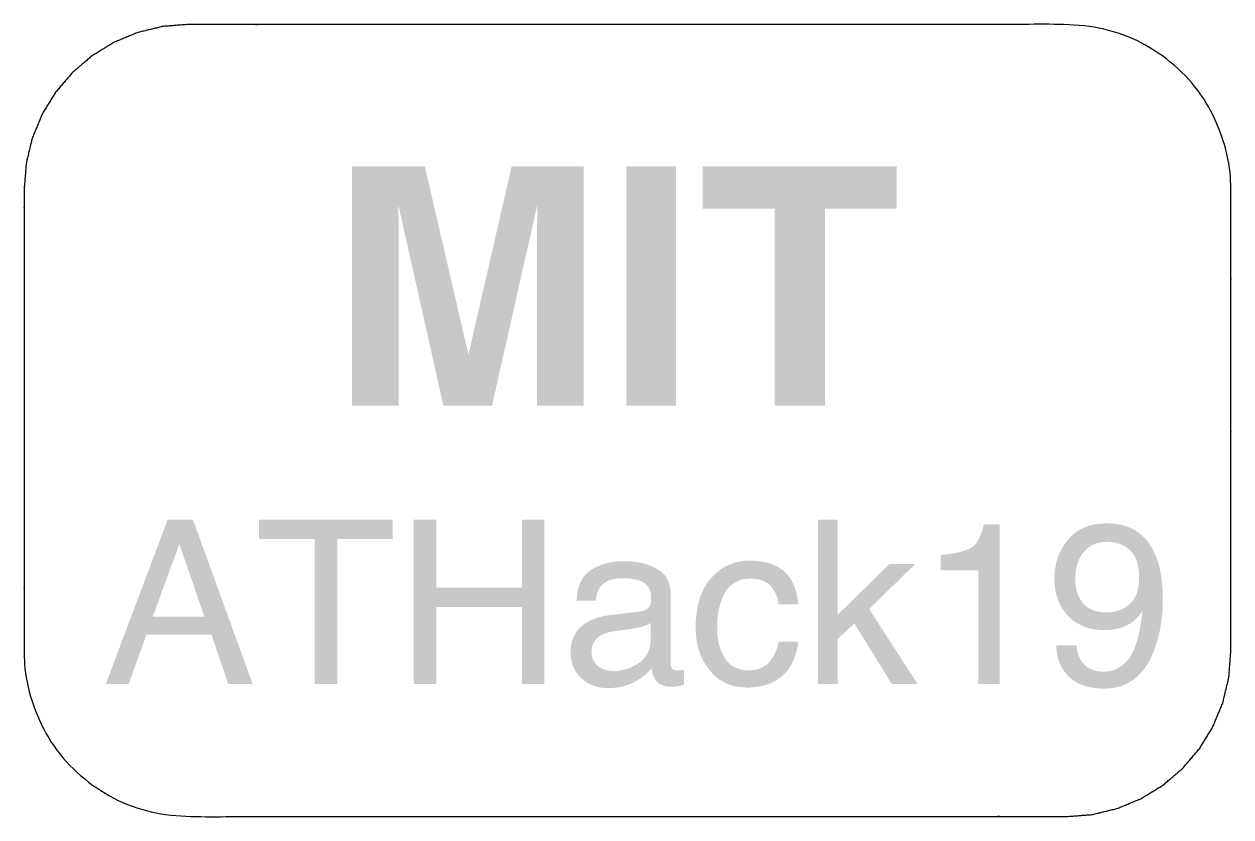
# Model space of a CAD drawing. Header units: millimetres. Extents: x 137 to 357, y -51 to 100.
# Drawn here: x 136.8 to 210.1, y -51 to -2.9 of the extents above; entities that cross this region are included whole.
import ezdxf

# ---------------------------------------------------------------- set-up
doc = ezdxf.new("R2010")
doc.units = ezdxf.units.MM
doc.header["$MEASUREMENT"] = 0
doc.layers.add('Cut', color=178, linetype='Continuous', true_color=0x000000)
doc.layers.add('Mark', color=1, linetype='Continuous', true_color=0xfb0207)

msp = doc.modelspace()

# ---------------------------------------------------------------- hatches: boundary and pattern name
at = {"layer": 'Mark', "extrusion": (0, 0, -1)}
for points in [[(-166.369, -11.509), (-170.741, -11.509), (-170.741, -26.057), (-167.909, -26.057), (-167.909, -16.217), (-167.919, -15.027), (-167.928, -13.848), (-165.175, -26.057), (-162.224, -26.057), (-159.49, -13.848), (-159.5, -15.027), (-159.509, -16.217), (-159.509, -26.057), (-156.677, -26.057), (-156.677, -11.509), (-161.098, -11.509), (-163.744, -22.948)], [(-176.347, -26.057), (-173.327, -26.057), (-173.327, -11.509), (-176.347, -11.509)], [(-189.751, -11.509), (-189.751, -14.085), (-185.398, -14.085), (-185.398, -26.057), (-182.338, -26.057), (-182.338, -14.085), (-177.966, -14.085), (-177.966, -11.509)]]:
    msp.add_hatch(color=256, dxfattribs=at).paths.add_polyline_path(points, flags=0)
at = {"layer": 'Mark'}
h = msp.add_hatch(color=256, dxfattribs=at)
h.paths.add_polyline_path([(145.477, -32.971), (141.713, -42.971), (143.102, -42.971), (144.184, -39.975), (148.139, -39.975), (149.153, -42.971), (150.637, -42.971), (147.009, -32.971)], flags=0)
h.paths.add_polyline_path([(147.703, -38.872), (146.185, -34.455), (144.572, -38.872)], flags=0)
for points in [[(159.147, -32.971), (151.032, -32.971), (151.032, -34.162), (154.402, -34.162), (154.402, -42.971), (155.777, -42.971), (155.777, -34.162), (159.147, -34.162)], [(160.419, -32.971), (160.419, -42.971), (161.788, -42.971), (161.788, -38.294), (166.989, -38.294), (166.989, -42.971), (168.357, -42.971), (168.357, -32.971), (166.989, -32.971), (166.989, -37.103), (161.788, -37.103), (161.788, -32.971)], [(184.987, -32.971), (184.987, -42.971), (186.165, -42.971), (186.165, -40.234), (187.193, -39.295), (189.466, -42.971), (191.032, -42.971), (188.085, -38.41), (190.876, -35.68), (189.31, -35.68), (186.165, -38.777), (186.165, -32.971)], [(192.421, -36.068), (194.715, -36.068), (194.715, -42.971), (196.022, -42.971), (196.022, -33.263), (195.055, -33.263), (195.022, -33.401), (194.986, -33.533), (194.949, -33.658), (194.909, -33.777), (194.889, -33.833), (194.868, -33.889), (194.846, -33.942), (194.824, -33.994), (194.801, -34.045), (194.778, -34.094), (194.754, -34.141), (194.73, -34.186), (194.706, -34.23), (194.68, -34.273), (194.655, -34.314), (194.628, -34.353), (194.601, -34.39), (194.574, -34.426), (194.546, -34.46), (194.518, -34.493), (194.489, -34.524), (194.474, -34.539), (194.46, -34.554), (194.445, -34.568), (194.43, -34.581), (194.415, -34.595), (194.399, -34.608), (194.384, -34.62), (194.368, -34.632), (194.353, -34.644), (194.337, -34.655), (194.321, -34.666), (194.305, -34.676), (194.289, -34.687), (194.272, -34.696), (194.239, -34.715), (194.204, -34.733), (194.167, -34.751), (194.129, -34.769), (194.089, -34.787), (194.048, -34.804), (194.005, -34.82), (193.96, -34.837), (193.866, -34.869), (193.766, -34.899), (193.66, -34.928), (193.547, -34.956), (193.429, -34.982), (193.303, -35.007), (193.172, -35.031), (193.034, -35.053), (192.74, -35.093), (192.421, -35.128)], [(180.855, -35.469), (180.765, -35.47), (180.677, -35.473), (180.589, -35.478), (180.502, -35.486), (180.417, -35.495), (180.332, -35.506), (180.248, -35.52), (180.165, -35.536), (180.084, -35.553), (180.003, -35.573), (179.923, -35.595), (179.845, -35.619), (179.767, -35.645), (179.69, -35.673), (179.614, -35.704), (179.54, -35.736), (179.466, -35.77), (179.393, -35.807), (179.321, -35.846), (179.251, -35.886), (179.181, -35.929), (179.112, -35.974), (179.044, -36.021), (178.978, -36.07), (178.912, -36.121), (178.847, -36.174), (178.783, -36.23), (178.721, -36.287), (178.659, -36.347), (178.598, -36.408), (178.538, -36.472), (178.479, -36.538), (178.422, -36.605), (178.366, -36.674), (178.313, -36.745), (178.261, -36.818), (178.211, -36.892), (178.162, -36.968), (178.116, -37.046), (178.071, -37.125), (178.029, -37.206), (177.988, -37.289), (177.948, -37.373), (177.911, -37.459), (177.876, -37.546), (177.842, -37.636), (177.81, -37.726), (177.78, -37.819), (177.752, -37.913), (177.725, -38.009), (177.701, -38.107), (177.678, -38.206), (177.657, -38.307), (177.638, -38.409), (177.621, -38.513), (177.605, -38.619), (177.591, -38.727), (177.58, -38.836), (177.561, -39.059), (177.55, -39.289), (177.547, -39.526), (177.55, -39.72), (177.554, -39.815), (177.56, -39.909), (177.568, -40.003), (177.577, -40.095), (177.588, -40.186), (177.6, -40.276), (177.614, -40.366), (177.63, -40.454), (177.647, -40.541), (177.666, -40.627), (177.687, -40.712), (177.71, -40.796), (177.734, -40.879), (177.76, -40.961), (177.787, -41.043), (177.816, -41.123), (177.847, -41.202), (177.879, -41.28), (177.913, -41.357), (177.949, -41.433), (177.986, -41.508), (178.025, -41.582), (178.066, -41.655), (178.109, -41.726), (178.153, -41.797), (178.198, -41.867), (178.246, -41.936), (178.295, -42.004), (178.345, -42.071), (178.398, -42.137), (178.451, -42.201), (178.506, -42.263), (178.562, -42.323), (178.619, -42.382), (178.678, -42.438), (178.737, -42.492), (178.798, -42.544), (178.859, -42.594), (178.922, -42.642), (178.986, -42.688), (179.051, -42.732), (179.117, -42.773), (179.185, -42.813), (179.253, -42.851), (179.323, -42.887), (179.393, -42.92), (179.465, -42.952), (179.538, -42.982), (179.612, -43.009), (179.687, -43.035), (179.764, -43.058), (179.841, -43.08), (179.92, -43.099), (180, -43.116), (180.08, -43.132), (180.162, -43.145), (180.246, -43.156), (180.33, -43.165), (180.415, -43.172), (180.502, -43.177), (180.589, -43.181), (180.678, -43.182), (180.836, -43.179), (180.913, -43.176), (180.989, -43.171), (181.065, -43.165), (181.14, -43.158), (181.213, -43.149), (181.286, -43.14), (181.358, -43.129), (181.429, -43.116), (181.499, -43.102), (181.569, -43.087), (181.637, -43.071), (181.705, -43.053), (181.771, -43.034), (181.837, -43.014), (181.902, -42.992), (181.966, -42.969), (182.029, -42.945), (182.091, -42.92), (182.153, -42.893), (182.213, -42.865), (182.272, -42.835), (182.331, -42.804), (182.389, -42.772), (182.446, -42.739), (182.502, -42.704), (182.557, -42.668), (182.611, -42.631), (182.664, -42.592), (182.717, -42.552), (182.768, -42.511), (182.818, -42.468), (182.868, -42.424), (182.916, -42.378), (182.963, -42.331), (183.008, -42.282), (183.053, -42.232), (183.096, -42.18), (183.138, -42.127), (183.179, -42.072), (183.219, -42.016), (183.257, -41.958), (183.295, -41.899), (183.331, -41.838), (183.366, -41.775), (183.399, -41.711), (183.432, -41.646), (183.463, -41.579), (183.493, -41.51), (183.522, -41.44), (183.55, -41.368), (183.576, -41.295), (183.602, -41.221), (183.626, -41.144), (183.649, -41.067), (183.67, -40.988), (183.691, -40.907), (183.71, -40.825), (183.729, -40.741), (183.761, -40.569), (183.789, -40.391), (182.598, -40.391), (182.575, -40.49), (182.551, -40.588), (182.524, -40.682), (182.496, -40.774), (182.465, -40.863), (182.431, -40.95), (182.396, -41.034), (182.359, -41.115), (182.339, -41.154), (182.319, -41.193), (182.299, -41.231), (182.277, -41.269), (182.256, -41.306), (182.234, -41.342), (182.211, -41.377), (182.187, -41.412), (182.164, -41.446), (182.139, -41.48), (182.114, -41.513), (182.089, -41.545), (182.063, -41.576), (182.036, -41.607), (182.009, -41.637), (181.982, -41.667), (181.954, -41.696), (181.925, -41.723), (181.895, -41.75), (181.865, -41.776), (181.835, -41.801), (181.803, -41.825), (181.772, -41.849), (181.739, -41.871), (181.706, -41.892), (181.672, -41.913), (181.638, -41.932), (181.603, -41.951), (181.567, -41.969), (181.531, -41.986), (181.494, -42.002), (181.457, -42.017), (181.419, -42.031), (181.38, -42.044), (181.341, -42.056), (181.301, -42.068), (181.26, -42.078), (181.219, -42.088), (181.177, -42.096), (181.135, -42.104), (181.092, -42.111), (181.048, -42.117), (181.004, -42.122), (180.959, -42.126), (180.914, -42.129), (180.868, -42.131), (180.821, -42.133), (180.773, -42.133), (180.712, -42.132), (180.651, -42.13), (180.592, -42.127), (180.533, -42.122), (180.476, -42.115), (180.419, -42.107), (180.364, -42.097), (180.31, -42.086), (180.256, -42.074), (180.204, -42.06), (180.153, -42.045), (180.103, -42.028), (180.054, -42.01), (180.005, -41.99), (179.958, -41.969), (179.912, -41.946), (179.867, -41.922), (179.845, -41.909), (179.823, -41.896), (179.802, -41.883), (179.78, -41.869), (179.759, -41.855), (179.739, -41.841), (179.718, -41.826), (179.698, -41.811), (179.678, -41.795), (179.658, -41.779), (179.638, -41.763), (179.619, -41.746), (179.581, -41.712), (179.545, -41.676), (179.509, -41.639), (179.474, -41.6), (179.441, -41.56), (179.408, -41.518), (179.377, -41.475), (179.346, -41.43), (179.317, -41.384), (179.288, -41.337), (179.261, -41.289), (179.234, -41.241), (179.208, -41.192), (179.183, -41.142), (179.159, -41.091), (179.136, -41.04), (179.114, -40.988), (179.093, -40.936), (179.073, -40.882), (179.053, -40.829), (179.035, -40.774), (179.017, -40.719), (179, -40.663), (178.984, -40.606), (178.97, -40.549), (178.942, -40.432), (178.919, -40.313), (178.899, -40.191), (178.883, -40.066), (178.87, -39.938), (178.861, -39.808), (178.856, -39.675), (178.854, -39.54), (178.855, -39.405), (178.859, -39.273), (178.865, -39.143), (178.874, -39.017), (178.886, -38.893), (178.9, -38.772), (178.916, -38.653), (178.935, -38.537), (178.957, -38.424), (178.981, -38.314), (179.008, -38.206), (179.038, -38.101), (179.07, -37.999), (179.104, -37.899), (179.141, -37.803), (179.181, -37.708), (179.213, -37.638), (179.246, -37.57), (179.281, -37.504), (179.317, -37.44), (179.354, -37.379), (179.393, -37.32), (179.433, -37.263), (179.474, -37.208), (179.495, -37.182), (179.517, -37.156), (179.538, -37.13), (179.561, -37.105), (179.583, -37.081), (179.606, -37.057), (179.629, -37.034), (179.652, -37.012), (179.676, -36.989), (179.7, -36.968), (179.724, -36.947), (179.749, -36.927), (179.774, -36.907), (179.799, -36.888), (179.825, -36.869), (179.851, -36.851), (179.877, -36.833), (179.904, -36.816), (179.931, -36.8), (179.958, -36.784), (179.986, -36.768), (180.014, -36.754), (180.042, -36.739), (180.071, -36.726), (180.1, -36.712), (180.129, -36.7), (180.159, -36.688), (180.189, -36.676), (180.219, -36.666), (180.249, -36.655), (180.28, -36.645), (180.311, -36.636), (180.343, -36.628), (180.375, -36.62), (180.407, -36.612), (180.44, -36.605), (180.472, -36.599), (180.506, -36.593), (180.539, -36.587), (180.573, -36.583), (180.641, -36.575), (180.711, -36.569), (180.783, -36.566), (180.855, -36.565), (180.961, -36.567), (181.012, -36.569), (181.062, -36.572), (181.112, -36.576), (181.16, -36.58), (181.208, -36.586), (181.255, -36.593), (181.3, -36.6), (181.345, -36.608), (181.389, -36.617), (181.432, -36.628), (181.475, -36.638), (181.516, -36.65), (181.556, -36.663), (181.595, -36.676), (181.634, -36.691), (181.671, -36.706), (181.708, -36.722), (181.744, -36.739), (181.779, -36.757), (181.813, -36.776), (181.845, -36.795), (181.878, -36.816), (181.909, -36.837), (181.939, -36.859), (181.968, -36.882), (181.997, -36.906), (182.024, -36.931), (182.051, -36.957), (182.076, -36.983), (182.101, -37.011), (182.125, -37.039), (182.148, -37.067), (182.171, -37.096), (182.194, -37.126), (182.215, -37.156), (182.237, -37.186), (182.257, -37.217), (182.277, -37.248), (182.297, -37.28), (182.316, -37.312), (182.335, -37.344), (182.353, -37.377), (182.37, -37.411), (182.387, -37.444), (182.403, -37.479), (182.419, -37.514), (182.434, -37.549), (182.449, -37.584), (182.477, -37.657), (182.503, -37.732), (182.526, -37.808), (182.547, -37.886), (182.566, -37.966), (182.583, -38.047), (182.598, -38.13), (183.789, -38.13), (183.767, -37.951), (183.74, -37.778), (183.725, -37.694), (183.709, -37.612), (183.691, -37.532), (183.672, -37.453), (183.652, -37.376), (183.631, -37.3), (183.609, -37.226), (183.585, -37.154), (183.56, -37.084), (183.534, -37.015), (183.507, -36.948), (183.479, -36.883), (183.449, -36.819), (183.418, -36.758), (183.386, -36.697), (183.353, -36.639), (183.318, -36.582), (183.283, -36.527), (183.246, -36.473), (183.208, -36.421), (183.168, -36.371), (183.128, -36.323), (183.086, -36.276), (183.043, -36.231), (182.999, -36.188), (182.954, -36.146), (182.908, -36.106), (182.86, -36.068), (182.811, -36.031), (182.762, -35.995), (182.711, -35.961), (182.66, -35.927), (182.607, -35.895), (182.554, -35.864), (182.5, -35.834), (182.445, -35.806), (182.389, -35.778), (182.332, -35.752), (182.274, -35.727), (182.216, -35.703), (182.156, -35.68), (182.096, -35.658), (182.035, -35.638), (181.972, -35.619), (181.909, -35.6), (181.845, -35.583), (181.78, -35.568), (181.715, -35.553), (181.648, -35.54), (181.58, -35.527), (181.512, -35.516), (181.443, -35.506), (181.372, -35.497), (181.301, -35.49), (181.156, -35.478), (181.007, -35.471)]]:
    msp.add_hatch(color=256, dxfattribs=at).paths.add_polyline_path(points, flags=0)
h = msp.add_hatch(color=256, dxfattribs=at)
h.paths.add_polyline_path([(200.692, -40.615), (199.453, -40.615), (199.454, -40.685), (199.456, -40.755), (199.459, -40.824), (199.464, -40.892), (199.471, -40.959), (199.479, -41.026), (199.488, -41.091), (199.499, -41.156), (199.512, -41.221), (199.525, -41.284), (199.541, -41.347), (199.557, -41.409), (199.575, -41.47), (199.595, -41.531), (199.616, -41.591), (199.638, -41.65), (199.662, -41.708), (199.688, -41.766), (199.714, -41.823), (199.743, -41.879), (199.772, -41.934), (199.804, -41.989), (199.836, -42.043), (199.87, -42.096), (199.906, -42.148), (199.943, -42.2), (199.981, -42.251), (200.021, -42.301), (200.062, -42.35), (200.105, -42.399), (200.149, -42.447), (200.195, -42.494), (200.242, -42.54), (200.29, -42.585), (200.34, -42.628), (200.391, -42.67), (200.444, -42.71), (200.497, -42.748), (200.552, -42.786), (200.609, -42.822), (200.667, -42.856), (200.726, -42.889), (200.786, -42.92), (200.848, -42.95), (200.911, -42.979), (200.976, -43.006), (201.042, -43.031), (201.109, -43.056), (201.177, -43.078), (201.247, -43.099), (201.318, -43.119), (201.391, -43.138), (201.465, -43.154), (201.54, -43.17), (201.617, -43.184), (201.695, -43.196), (201.774, -43.207), (201.854, -43.216), (201.936, -43.225), (202.02, -43.231), (202.104, -43.236), (202.19, -43.24), (202.366, -43.243), (202.498, -43.241), (202.563, -43.238), (202.628, -43.234), (202.692, -43.229), (202.755, -43.223), (202.818, -43.215), (202.88, -43.207), (202.941, -43.197), (203.002, -43.187), (203.062, -43.175), (203.122, -43.162), (203.181, -43.148), (203.239, -43.133), (203.297, -43.116), (203.354, -43.099), (203.411, -43.08), (203.467, -43.061), (203.522, -43.04), (203.577, -43.018), (203.631, -42.995), (203.685, -42.971), (203.738, -42.946), (203.79, -42.919), (203.842, -42.892), (203.893, -42.863), (203.944, -42.833), (203.994, -42.802), (204.043, -42.77), (204.092, -42.737), (204.14, -42.703), (204.187, -42.668), (204.234, -42.631), (204.281, -42.593), (204.326, -42.555), (204.371, -42.515), (204.416, -42.474), (204.46, -42.432), (204.503, -42.388), (204.546, -42.344), (204.588, -42.299), (204.629, -42.252), (204.67, -42.204), (204.711, -42.155), (204.75, -42.105), (204.789, -42.054), (204.828, -42.002), (204.866, -41.949), (204.939, -41.838), (205.011, -41.724), (205.08, -41.605), (205.147, -41.481), (205.211, -41.353), (205.273, -41.221), (205.332, -41.083), (205.389, -40.942), (205.454, -40.768), (205.515, -40.59), (205.572, -40.409), (205.624, -40.225), (205.672, -40.038), (205.717, -39.848), (205.756, -39.655), (205.792, -39.458), (205.824, -39.258), (205.851, -39.055), (205.874, -38.849), (205.893, -38.639), (205.908, -38.427), (205.918, -38.211), (205.925, -37.992), (205.927, -37.77), (205.925, -37.574), (205.92, -37.381), (205.911, -37.194), (205.899, -37.01), (205.883, -36.83), (205.863, -36.655), (205.841, -36.483), (205.814, -36.316), (205.784, -36.153), (205.751, -35.994), (205.714, -35.84), (205.674, -35.689), (205.63, -35.543), (205.583, -35.401), (205.532, -35.262), (205.477, -35.128), (205.425, -35.01), (205.371, -34.896), (205.314, -34.785), (205.254, -34.679), (205.192, -34.575), (205.16, -34.525), (205.127, -34.476), (205.094, -34.428), (205.06, -34.38), (205.025, -34.334), (204.99, -34.289), (204.954, -34.244), (204.917, -34.2), (204.88, -34.158), (204.842, -34.116), (204.804, -34.075), (204.764, -34.036), (204.725, -33.997), (204.684, -33.959), (204.643, -33.922), (204.601, -33.886), (204.559, -33.85), (204.516, -33.816), (204.472, -33.783), (204.428, -33.751), (204.383, -33.719), (204.337, -33.689), (204.291, -33.659), (204.244, -33.631), (204.196, -33.603), (204.148, -33.576), (204.099, -33.55), (204.05, -33.526), (204, -33.502), (203.949, -33.479), (203.897, -33.457), (203.845, -33.436), (203.793, -33.415), (203.739, -33.396), (203.685, -33.378), (203.631, -33.361), (203.575, -33.344), (203.519, -33.329), (203.463, -33.314), (203.406, -33.301), (203.348, -33.288), (203.289, -33.276), (203.17, -33.256), (203.049, -33.239), (202.924, -33.226), (202.798, -33.216), (202.668, -33.211), (202.537, -33.209), (202.439, -33.21), (202.342, -33.213), (202.247, -33.218), (202.154, -33.225), (202.062, -33.233), (201.971, -33.244), (201.882, -33.257), (201.795, -33.272), (201.709, -33.288), (201.625, -33.307), (201.542, -33.328), (201.46, -33.35), (201.38, -33.375), (201.302, -33.402), (201.225, -33.43), (201.15, -33.461), (201.076, -33.493), (201.003, -33.528), (200.932, -33.564), (200.863, -33.602), (200.795, -33.643), (200.729, -33.685), (200.664, -33.729), (200.6, -33.775), (200.538, -33.824), (200.478, -33.874), (200.419, -33.926), (200.362, -33.98), (200.306, -34.036), (200.251, -34.094), (200.199, -34.154), (200.147, -34.216), (200.097, -34.28), (200.049, -34.343), (200.002, -34.408), (199.957, -34.473), (199.914, -34.539), (199.872, -34.605), (199.832, -34.672), (199.793, -34.74), (199.756, -34.808), (199.72, -34.877), (199.686, -34.947), (199.654, -35.017), (199.623, -35.088), (199.593, -35.159), (199.566, -35.231), (199.54, -35.304), (199.515, -35.377), (199.492, -35.451), (199.471, -35.525), (199.451, -35.601), (199.433, -35.676), (199.416, -35.753), (199.401, -35.83), (199.388, -35.907), (199.376, -35.986), (199.366, -36.065), (199.357, -36.144), (199.35, -36.224), (199.344, -36.305), (199.34, -36.387), (199.338, -36.469), (199.337, -36.551), (199.338, -36.637), (199.34, -36.722), (199.344, -36.806), (199.35, -36.889), (199.357, -36.971), (199.366, -37.052), (199.376, -37.132), (199.388, -37.211), (199.402, -37.289), (199.417, -37.366), (199.434, -37.442), (199.452, -37.517), (199.473, -37.591), (199.494, -37.664), (199.517, -37.736), (199.542, -37.807), (199.569, -37.877), (199.597, -37.946), (199.626, -38.015), (199.658, -38.082), (199.69, -38.148), (199.725, -38.213), (199.761, -38.277), (199.799, -38.341), (199.838, -38.403), (199.879, -38.464), (199.921, -38.525), (199.965, -38.584), (200.011, -38.642), (200.058, -38.699), (200.107, -38.756), (200.157, -38.811), (200.209, -38.865), (200.262, -38.918), (200.316, -38.968), (200.372, -39.017), (200.428, -39.064), (200.486, -39.11), (200.544, -39.153), (200.604, -39.195), (200.665, -39.236), (200.728, -39.274), (200.791, -39.311), (200.855, -39.346), (200.921, -39.38), (200.988, -39.412), (201.056, -39.442), (201.125, -39.47), (201.195, -39.496), (201.267, -39.521), (201.339, -39.544), (201.413, -39.566), (201.488, -39.586), (201.564, -39.604), (201.641, -39.62), (201.719, -39.634), (201.799, -39.647), (201.879, -39.659), (201.961, -39.668), (202.044, -39.676), (202.128, -39.682), (202.213, -39.686), (202.299, -39.689), (202.387, -39.689), (202.473, -39.688), (202.559, -39.685), (202.644, -39.68), (202.728, -39.673), (202.812, -39.664), (202.895, -39.653), (202.977, -39.639), (203.058, -39.624), (203.139, -39.606), (203.219, -39.587), (203.298, -39.565), (203.377, -39.542), (203.454, -39.516), (203.532, -39.489), (203.608, -39.459), (203.684, -39.427), (203.721, -39.411), (203.758, -39.393), (203.795, -39.375), (203.831, -39.356), (203.867, -39.336), (203.903, -39.315), (203.938, -39.294), (203.973, -39.272), (204.007, -39.249), (204.041, -39.226), (204.075, -39.202), (204.108, -39.177), (204.141, -39.151), (204.174, -39.124), (204.206, -39.097), (204.238, -39.069), (204.269, -39.04), (204.3, -39.011), (204.331, -38.98), (204.361, -38.949), (204.391, -38.918), (204.42, -38.885), (204.449, -38.852), (204.478, -38.818), (204.535, -38.748), (204.589, -38.674), (204.643, -38.598), (204.695, -38.519), (204.624, -39.055), (204.585, -39.305), (204.543, -39.544), (204.498, -39.771), (204.45, -39.986), (204.399, -40.19), (204.346, -40.381), (204.289, -40.561), (204.26, -40.646), (204.23, -40.729), (204.2, -40.809), (204.168, -40.885), (204.136, -40.959), (204.104, -41.03), (204.07, -41.098), (204.036, -41.162), (204.001, -41.224), (203.966, -41.283), (203.929, -41.339), (203.911, -41.366), (203.892, -41.393), (203.874, -41.418), (203.855, -41.443), (203.836, -41.467), (203.816, -41.49), (203.777, -41.535), (203.738, -41.579), (203.698, -41.621), (203.657, -41.661), (203.616, -41.701), (203.575, -41.739), (203.533, -41.775), (203.49, -41.81), (203.447, -41.844), (203.404, -41.876), (203.36, -41.907), (203.315, -41.936), (203.27, -41.964), (203.225, -41.99), (203.179, -42.015), (203.132, -42.039), (203.085, -42.061), (203.038, -42.082), (202.99, -42.101), (202.941, -42.119), (202.892, -42.135), (202.842, -42.15), (202.792, -42.164), (202.742, -42.176), (202.691, -42.187), (202.639, -42.196), (202.587, -42.204), (202.534, -42.21), (202.481, -42.215), (202.428, -42.219), (202.373, -42.221), (202.319, -42.222), (202.26, -42.221), (202.203, -42.219), (202.146, -42.215), (202.09, -42.209), (202.034, -42.202), (201.98, -42.193), (201.926, -42.183), (201.873, -42.171), (201.82, -42.157), (201.769, -42.142), (201.718, -42.125), (201.668, -42.107), (201.618, -42.087), (201.57, -42.065), (201.522, -42.042), (201.475, -42.017), (201.43, -41.993), (201.386, -41.967), (201.344, -41.939), (201.323, -41.925), (201.303, -41.911), (201.283, -41.896), (201.263, -41.881), (201.244, -41.866), (201.225, -41.85), (201.207, -41.834), (201.188, -41.818), (201.17, -41.801), (201.153, -41.784), (201.135, -41.767), (201.118, -41.75), (201.102, -41.732), (201.085, -41.714), (201.069, -41.695), (201.053, -41.677), (201.038, -41.658), (201.023, -41.638), (201.008, -41.619), (200.994, -41.599), (200.98, -41.579), (200.966, -41.558), (200.953, -41.537), (200.94, -41.516), (200.927, -41.495), (200.915, -41.473), (200.891, -41.428), (200.868, -41.383), (200.847, -41.336), (200.827, -41.288), (200.809, -41.239), (200.792, -41.188), (200.776, -41.136), (200.761, -41.083), (200.748, -41.029), (200.736, -40.974), (200.725, -40.917), (200.716, -40.859), (200.708, -40.8), (200.701, -40.74), (200.696, -40.678)], flags=0)
h.paths.add_polyline_path([(202.55, -38.614), (202.596, -38.613), (202.641, -38.612), (202.686, -38.61), (202.73, -38.606), (202.775, -38.602), (202.819, -38.597), (202.863, -38.591), (202.907, -38.584), (202.95, -38.576), (202.993, -38.567), (203.036, -38.557), (203.079, -38.546), (203.121, -38.535), (203.163, -38.522), (203.205, -38.508), (203.247, -38.494), (203.289, -38.478), (203.33, -38.462), (203.371, -38.445), (203.411, -38.426), (203.452, -38.407), (203.492, -38.387), (203.532, -38.366), (203.572, -38.344), (203.611, -38.321), (203.651, -38.297), (203.69, -38.272), (203.728, -38.246), (203.767, -38.22), (203.805, -38.192), (203.843, -38.163), (203.881, -38.134), (203.9, -38.119), (203.918, -38.103), (203.936, -38.087), (203.954, -38.071), (203.971, -38.055), (203.989, -38.038), (204.006, -38.02), (204.022, -38.003), (204.039, -37.985), (204.055, -37.966), (204.07, -37.948), (204.086, -37.929), (204.101, -37.909), (204.116, -37.89), (204.13, -37.869), (204.145, -37.849), (204.159, -37.828), (204.172, -37.807), (204.199, -37.764), (204.224, -37.719), (204.248, -37.673), (204.271, -37.625), (204.293, -37.577), (204.313, -37.526), (204.333, -37.474), (204.351, -37.421), (204.368, -37.367), (204.384, -37.311), (204.399, -37.253), (204.412, -37.195), (204.425, -37.135), (204.436, -37.073), (204.446, -37.01), (204.455, -36.946), (204.462, -36.88), (204.469, -36.813), (204.474, -36.744), (204.478, -36.674), (204.481, -36.603), (204.483, -36.456), (204.481, -36.324), (204.475, -36.196), (204.47, -36.133), (204.464, -36.072), (204.458, -36.012), (204.45, -35.952), (204.441, -35.894), (204.431, -35.837), (204.42, -35.781), (204.407, -35.726), (204.394, -35.672), (204.38, -35.62), (204.365, -35.568), (204.348, -35.517), (204.331, -35.468), (204.312, -35.419), (204.293, -35.372), (204.272, -35.325), (204.25, -35.28), (204.228, -35.236), (204.204, -35.193), (204.179, -35.151), (204.153, -35.11), (204.126, -35.07), (204.098, -35.031), (204.069, -34.993), (204.039, -34.956), (204.008, -34.921), (203.976, -34.886), (203.942, -34.853), (203.908, -34.82), (203.873, -34.789), (203.838, -34.758), (203.802, -34.729), (203.766, -34.701), (203.729, -34.673), (203.691, -34.647), (203.653, -34.622), (203.614, -34.598), (203.575, -34.575), (203.535, -34.552), (203.495, -34.531), (203.454, -34.511), (203.412, -34.492), (203.37, -34.474), (203.327, -34.457), (203.284, -34.441), (203.24, -34.426), (203.195, -34.412), (203.15, -34.399), (203.104, -34.388), (203.058, -34.377), (203.011, -34.367), (202.964, -34.358), (202.916, -34.35), (202.867, -34.344), (202.818, -34.338), (202.769, -34.333), (202.718, -34.33), (202.667, -34.327), (202.616, -34.326), (202.564, -34.325), (202.508, -34.326), (202.453, -34.328), (202.399, -34.33), (202.345, -34.335), (202.292, -34.34), (202.24, -34.346), (202.188, -34.354), (202.138, -34.363), (202.088, -34.373), (202.038, -34.384), (201.99, -34.396), (201.942, -34.41), (201.895, -34.425), (201.849, -34.44), (201.803, -34.458), (201.758, -34.476), (201.714, -34.495), (201.67, -34.516), (201.628, -34.538), (201.586, -34.561), (201.544, -34.585), (201.504, -34.61), (201.464, -34.636), (201.425, -34.664), (201.386, -34.693), (201.349, -34.723), (201.312, -34.754), (201.275, -34.786), (201.24, -34.82), (201.205, -34.855), (201.171, -34.891), (201.138, -34.928), (201.105, -34.966), (201.074, -35.005), (201.043, -35.044), (201.014, -35.085), (200.986, -35.126), (200.958, -35.168), (200.932, -35.211), (200.907, -35.254), (200.883, -35.299), (200.859, -35.344), (200.837, -35.39), (200.816, -35.436), (200.796, -35.484), (200.777, -35.532), (200.759, -35.581), (200.742, -35.631), (200.726, -35.682), (200.711, -35.734), (200.697, -35.786), (200.684, -35.839), (200.672, -35.893), (200.662, -35.947), (200.652, -36.003), (200.643, -36.059), (200.635, -36.116), (200.629, -36.174), (200.623, -36.233), (200.618, -36.292), (200.615, -36.352), (200.612, -36.413), (200.61, -36.538), (200.612, -36.655), (200.617, -36.77), (200.626, -36.881), (200.632, -36.936), (200.639, -36.99), (200.647, -37.043), (200.655, -37.095), (200.665, -37.147), (200.675, -37.197), (200.686, -37.247), (200.699, -37.297), (200.712, -37.345), (200.726, -37.393), (200.741, -37.44), (200.757, -37.486), (200.773, -37.531), (200.791, -37.576), (200.809, -37.62), (200.829, -37.663), (200.849, -37.705), (200.87, -37.747), (200.893, -37.788), (200.916, -37.828), (200.94, -37.867), (200.965, -37.906), (200.99, -37.943), (201.017, -37.98), (201.045, -38.017), (201.073, -38.052), (201.102, -38.087), (201.133, -38.12), (201.165, -38.153), (201.197, -38.184), (201.231, -38.214), (201.266, -38.243), (201.302, -38.271), (201.339, -38.298), (201.377, -38.324), (201.416, -38.348), (201.456, -38.372), (201.498, -38.394), (201.54, -38.416), (201.584, -38.436), (201.628, -38.455), (201.674, -38.473), (201.72, -38.49), (201.768, -38.506), (201.817, -38.521), (201.867, -38.535), (201.918, -38.547), (201.97, -38.559), (202.023, -38.569), (202.078, -38.579), (202.133, -38.587), (202.189, -38.594), (202.247, -38.6), (202.305, -38.605), (202.365, -38.609), (202.426, -38.612), (202.487, -38.613)], flags=0)
h = msp.add_hatch(color=256, dxfattribs=at)
h.paths.add_polyline_path([(174.198, -38.553), (172.244, -38.798), (172.117, -38.815), (171.993, -38.837), (171.872, -38.861), (171.755, -38.889), (171.64, -38.92), (171.584, -38.937), (171.528, -38.955), (171.474, -38.973), (171.42, -38.993), (171.367, -39.013), (171.315, -39.034), (171.263, -39.056), (171.212, -39.079), (171.162, -39.102), (171.113, -39.127), (171.065, -39.152), (171.017, -39.178), (170.97, -39.205), (170.924, -39.233), (170.879, -39.261), (170.834, -39.291), (170.79, -39.321), (170.747, -39.352), (170.705, -39.384), (170.664, -39.417), (170.623, -39.451), (170.583, -39.485), (170.544, -39.52), (170.506, -39.557), (170.47, -39.594), (170.434, -39.632), (170.4, -39.671), (170.368, -39.711), (170.336, -39.751), (170.306, -39.793), (170.277, -39.835), (170.249, -39.879), (170.222, -39.923), (170.197, -39.968), (170.173, -40.014), (170.15, -40.061), (170.128, -40.109), (170.108, -40.157), (170.089, -40.207), (170.071, -40.257), (170.054, -40.309), (170.039, -40.361), (170.025, -40.414), (170.012, -40.468), (170, -40.523), (169.989, -40.579), (169.98, -40.636), (169.972, -40.693), (169.965, -40.752), (169.96, -40.811), (169.955, -40.871), (169.952, -40.933), (169.95, -40.995), (169.95, -41.058), (169.95, -41.115), (169.952, -41.172), (169.955, -41.229), (169.96, -41.284), (169.965, -41.339), (169.972, -41.394), (169.981, -41.448), (169.99, -41.501), (170.001, -41.554), (170.013, -41.606), (170.026, -41.658), (170.04, -41.708), (170.056, -41.759), (170.073, -41.808), (170.091, -41.858), (170.111, -41.906), (170.131, -41.954), (170.153, -42.001), (170.177, -42.048), (170.201, -42.094), (170.227, -42.139), (170.254, -42.184), (170.282, -42.228), (170.312, -42.272), (170.342, -42.315), (170.374, -42.358), (170.408, -42.399), (170.442, -42.441), (170.478, -42.481), (170.515, -42.521), (170.554, -42.561), (170.593, -42.6), (170.634, -42.637), (170.675, -42.674), (170.717, -42.71), (170.76, -42.744), (170.803, -42.777), (170.847, -42.809), (170.892, -42.84), (170.938, -42.869), (170.984, -42.897), (171.031, -42.924), (171.079, -42.95), (171.128, -42.975), (171.177, -42.998), (171.227, -43.021), (171.278, -43.042), (171.329, -43.062), (171.381, -43.08), (171.434, -43.098), (171.488, -43.114), (171.542, -43.129), (171.597, -43.143), (171.653, -43.155), (171.709, -43.167), (171.767, -43.177), (171.825, -43.186), (171.883, -43.194), (171.943, -43.201), (172.003, -43.206), (172.064, -43.21), (172.125, -43.213), (172.188, -43.215), (172.251, -43.216), (172.356, -43.214), (172.459, -43.21), (172.562, -43.203), (172.664, -43.193), (172.764, -43.18), (172.864, -43.165), (172.962, -43.147), (173.059, -43.125), (173.155, -43.101), (173.25, -43.075), (173.344, -43.045), (173.436, -43.013), (173.528, -42.977), (173.618, -42.939), (173.708, -42.898), (173.796, -42.855), (173.882, -42.809), (173.966, -42.763), (174.047, -42.715), (174.126, -42.666), (174.202, -42.617), (174.276, -42.566), (174.347, -42.514), (174.415, -42.462), (174.481, -42.408), (174.545, -42.353), (174.606, -42.298), (174.664, -42.241), (174.72, -42.183), (174.773, -42.124), (174.823, -42.065), (174.871, -42.004), (174.888, -42.11), (174.898, -42.16), (174.908, -42.209), (174.918, -42.257), (174.93, -42.303), (174.942, -42.347), (174.955, -42.39), (174.968, -42.432), (174.983, -42.471), (174.998, -42.51), (175.013, -42.546), (175.029, -42.582), (175.046, -42.615), (175.055, -42.631), (175.064, -42.647), (175.073, -42.663), (175.083, -42.678), (175.101, -42.705), (175.12, -42.732), (175.139, -42.758), (175.159, -42.783), (175.18, -42.807), (175.202, -42.83), (175.224, -42.853), (175.236, -42.864), (175.247, -42.874), (175.259, -42.885), (175.271, -42.895), (175.283, -42.905), (175.295, -42.915), (175.308, -42.924), (175.32, -42.934), (175.333, -42.943), (175.346, -42.952), (175.359, -42.96), (175.372, -42.969), (175.386, -42.977), (175.399, -42.985), (175.427, -43), (175.455, -43.015), (175.484, -43.028), (175.514, -43.041), (175.544, -43.053), (175.576, -43.064), (175.607, -43.074), (175.64, -43.083), (175.673, -43.092), (175.707, -43.099), (175.741, -43.106), (175.776, -43.111), (175.812, -43.116), (175.849, -43.12), (175.886, -43.123), (175.924, -43.125), (175.962, -43.127), (176.002, -43.127), (176.124, -43.126), (176.233, -43.122), (176.282, -43.119), (176.328, -43.116), (176.371, -43.111), (176.41, -43.107), (176.45, -43.101), (176.493, -43.093), (176.541, -43.083), (176.594, -43.071), (176.711, -43.042), (176.846, -43.005), (176.846, -42.099), (176.789, -42.109), (176.733, -42.117), (176.68, -42.124), (176.628, -42.13), (176.578, -42.134), (176.531, -42.137), (176.486, -42.139), (176.444, -42.14), (176.413, -42.14), (176.384, -42.138), (176.37, -42.137), (176.356, -42.136), (176.342, -42.134), (176.329, -42.133), (176.316, -42.131), (176.304, -42.129), (176.291, -42.126), (176.28, -42.124), (176.268, -42.121), (176.257, -42.118), (176.246, -42.115), (176.236, -42.111), (176.225, -42.107), (176.216, -42.103), (176.206, -42.099), (176.197, -42.095), (176.193, -42.093), (176.188, -42.09), (176.184, -42.088), (176.18, -42.085), (176.176, -42.083), (176.172, -42.08), (176.168, -42.078), (176.164, -42.075), (176.16, -42.072), (176.156, -42.069), (176.153, -42.067), (176.149, -42.064), (176.146, -42.061), (176.143, -42.058), (176.139, -42.055), (176.136, -42.051), (176.133, -42.048), (176.13, -42.045), (176.127, -42.042), (176.124, -42.038), (176.122, -42.035), (176.119, -42.031), (176.116, -42.028), (176.114, -42.024), (176.109, -42.017), (176.104, -42.01), (176.1, -42.002), (176.095, -41.994), (176.091, -41.986), (176.087, -41.978), (176.083, -41.97), (176.08, -41.962), (176.076, -41.953), (176.073, -41.945), (176.069, -41.936), (176.066, -41.927), (176.063, -41.918), (176.06, -41.909), (176.058, -41.899), (176.055, -41.89), (176.053, -41.88), (176.051, -41.87), (176.048, -41.86), (176.047, -41.85), (176.043, -41.83), (176.04, -41.809), (176.038, -41.787), (176.037, -41.764), (176.036, -41.741), (176.036, -41.718), (176.036, -37.518), (176.035, -37.454), (176.032, -37.391), (176.029, -37.329), (176.023, -37.268), (176.016, -37.208), (176.008, -37.149), (175.997, -37.091), (175.986, -37.035), (175.973, -36.979), (175.958, -36.924), (175.941, -36.871), (175.924, -36.818), (175.904, -36.767), (175.883, -36.717), (175.861, -36.667), (175.836, -36.619), (175.824, -36.596), (175.811, -36.572), (175.797, -36.549), (175.784, -36.526), (175.769, -36.503), (175.755, -36.481), (175.74, -36.459), (175.724, -36.437), (175.709, -36.416), (175.693, -36.394), (175.676, -36.373), (175.659, -36.352), (175.624, -36.312), (175.588, -36.272), (175.549, -36.233), (175.51, -36.196), (175.469, -36.159), (175.426, -36.124), (175.381, -36.09), (175.336, -36.056), (175.288, -36.024), (175.239, -35.993), (175.188, -35.963), (175.137, -35.934), (175.084, -35.905), (175.031, -35.878), (174.976, -35.852), (174.921, -35.826), (174.865, -35.802), (174.807, -35.779), (174.749, -35.756), (174.69, -35.735), (174.63, -35.714), (174.569, -35.694), (174.507, -35.676), (174.444, -35.658), (174.38, -35.641), (174.315, -35.625), (174.182, -35.597), (174.046, -35.572), (173.906, -35.551), (173.762, -35.533), (173.615, -35.52), (173.463, -35.511), (173.308, -35.505), (173.149, -35.503), (173.012, -35.505), (172.876, -35.511), (172.743, -35.521), (172.611, -35.536), (172.482, -35.554), (172.355, -35.577), (172.292, -35.59), (172.23, -35.604), (172.168, -35.619), (172.107, -35.635), (172.046, -35.652), (171.986, -35.67), (171.926, -35.689), (171.867, -35.709), (171.809, -35.73), (171.751, -35.752), (171.693, -35.775), (171.636, -35.8), (171.58, -35.825), (171.524, -35.851), (171.468, -35.878), (171.413, -35.907), (171.359, -35.936), (171.305, -35.967), (171.252, -35.998), (171.199, -36.03), (171.173, -36.047), (171.147, -36.064), (171.122, -36.082), (171.097, -36.1), (171.072, -36.118), (171.048, -36.137), (171.025, -36.156), (171.001, -36.175), (170.978, -36.195), (170.956, -36.215), (170.934, -36.236), (170.912, -36.257), (170.891, -36.279), (170.87, -36.3), (170.849, -36.323), (170.829, -36.345), (170.809, -36.369), (170.79, -36.392), (170.771, -36.416), (170.752, -36.44), (170.734, -36.465), (170.716, -36.49), (170.699, -36.516), (170.682, -36.541), (170.665, -36.568), (170.649, -36.594), (170.618, -36.649), (170.588, -36.705), (170.56, -36.763), (170.533, -36.822), (170.508, -36.883), (170.485, -36.946), (170.463, -37.01), (170.443, -37.076), (170.424, -37.144), (170.407, -37.213), (170.392, -37.283), (170.378, -37.355), (170.365, -37.429), (170.355, -37.505), (170.345, -37.582), (170.338, -37.66), (170.332, -37.741), (170.327, -37.822), (170.324, -37.906), (171.468, -37.906), (171.477, -37.836), (171.487, -37.769), (171.499, -37.704), (171.512, -37.641), (171.526, -37.58), (171.541, -37.521), (171.557, -37.465), (171.575, -37.411), (171.594, -37.359), (171.604, -37.333), (171.614, -37.309), (171.625, -37.284), (171.635, -37.261), (171.647, -37.238), (171.658, -37.215), (171.67, -37.193), (171.682, -37.172), (171.694, -37.151), (171.707, -37.131), (171.72, -37.111), (171.733, -37.092), (171.747, -37.073), (171.761, -37.055), (171.786, -37.023), (171.799, -37.008), (171.813, -36.992), (171.827, -36.977), (171.841, -36.962), (171.855, -36.948), (171.87, -36.934), (171.885, -36.92), (171.9, -36.906), (171.915, -36.892), (171.931, -36.879), (171.947, -36.866), (171.963, -36.853), (171.979, -36.841), (171.996, -36.829), (172.031, -36.805), (172.066, -36.782), (172.103, -36.76), (172.14, -36.74), (172.179, -36.72), (172.219, -36.701), (172.26, -36.684), (172.302, -36.667), (172.345, -36.651), (172.389, -36.637), (172.434, -36.623), (172.481, -36.61), (172.528, -36.599), (172.577, -36.588), (172.626, -36.578), (172.677, -36.57), (172.729, -36.562), (172.782, -36.556), (172.836, -36.55), (172.891, -36.546), (172.947, -36.542), (173.004, -36.54), (173.063, -36.538), (173.122, -36.538), (173.224, -36.539), (173.324, -36.542), (173.42, -36.548), (173.513, -36.555), (173.604, -36.565), (173.691, -36.577), (173.775, -36.592), (173.856, -36.608), (173.896, -36.617), (173.935, -36.627), (173.973, -36.637), (174.01, -36.648), (174.046, -36.659), (174.082, -36.671), (174.117, -36.684), (174.151, -36.696), (174.185, -36.71), (174.218, -36.724), (174.25, -36.739), (174.281, -36.754), (174.311, -36.77), (174.341, -36.786), (174.37, -36.803), (174.398, -36.82), (174.426, -36.838), (174.452, -36.857), (174.478, -36.876), (174.503, -36.896), (174.527, -36.917), (174.55, -36.938), (174.572, -36.96), (174.583, -36.971), (174.593, -36.983), (174.604, -36.994), (174.614, -37.006), (174.624, -37.018), (174.634, -37.03), (174.643, -37.042), (174.652, -37.055), (174.661, -37.068), (174.67, -37.08), (174.679, -37.093), (174.687, -37.106), (174.695, -37.12), (174.703, -37.133), (174.718, -37.16), (174.733, -37.189), (174.746, -37.217), (174.759, -37.247), (174.771, -37.277), (174.782, -37.307), (174.792, -37.339), (174.801, -37.371), (174.809, -37.404), (174.816, -37.437), (174.823, -37.471), (174.829, -37.506), (174.833, -37.542), (174.837, -37.578), (174.84, -37.614), (174.843, -37.652), (174.844, -37.69), (174.844, -37.729), (174.844, -37.767), (174.843, -37.803), (174.841, -37.839), (174.839, -37.873), (174.836, -37.906), (174.833, -37.939), (174.829, -37.97), (174.824, -37.999), (174.818, -38.028), (174.812, -38.056), (174.806, -38.082), (174.798, -38.108), (174.794, -38.12), (174.79, -38.132), (174.786, -38.144), (174.782, -38.155), (174.777, -38.167), (174.772, -38.178), (174.768, -38.188), (174.763, -38.199), (174.753, -38.217), (174.744, -38.235), (174.739, -38.244), (174.733, -38.253), (174.728, -38.261), (174.722, -38.27), (174.717, -38.278), (174.711, -38.286), (174.705, -38.294), (174.699, -38.302), (174.693, -38.31), (174.687, -38.318), (174.68, -38.326), (174.674, -38.333), (174.667, -38.34), (174.66, -38.348), (174.653, -38.355), (174.646, -38.362), (174.639, -38.369), (174.631, -38.376), (174.624, -38.382), (174.616, -38.389), (174.608, -38.395), (174.6, -38.401), (174.584, -38.414), (174.567, -38.426), (174.55, -38.437), (174.532, -38.448), (174.513, -38.458), (174.494, -38.468), (174.475, -38.477), (174.455, -38.486), (174.434, -38.495), (174.413, -38.503), (174.391, -38.51), (174.369, -38.517), (174.346, -38.524), (174.323, -38.53), (174.299, -38.535), (174.274, -38.54), (174.249, -38.545), (174.224, -38.549)], flags=0)
h.paths.add_polyline_path([(171.23, -41.03), (171.23, -41.063), (171.231, -41.096), (171.233, -41.128), (171.236, -41.16), (171.239, -41.191), (171.243, -41.222), (171.248, -41.252), (171.254, -41.282), (171.26, -41.311), (171.267, -41.34), (171.275, -41.369), (171.284, -41.397), (171.294, -41.425), (171.304, -41.452), (171.315, -41.479), (171.327, -41.505), (171.339, -41.531), (171.352, -41.557), (171.366, -41.582), (171.381, -41.606), (171.397, -41.631), (171.413, -41.654), (171.43, -41.678), (171.448, -41.701), (171.466, -41.723), (171.486, -41.745), (171.506, -41.767), (171.527, -41.788), (171.548, -41.808), (171.571, -41.829), (171.594, -41.848), (171.618, -41.868), (171.642, -41.887), (171.667, -41.905), (171.692, -41.922), (171.717, -41.94), (171.742, -41.956), (171.768, -41.972), (171.794, -41.987), (171.821, -42.002), (171.847, -42.016), (171.874, -42.029), (171.901, -42.042), (171.929, -42.054), (171.956, -42.066), (171.984, -42.077), (172.013, -42.088), (172.041, -42.097), (172.07, -42.107), (172.099, -42.115), (172.129, -42.124), (172.158, -42.131), (172.188, -42.138), (172.219, -42.144), (172.249, -42.15), (172.28, -42.155), (172.311, -42.159), (172.342, -42.163), (172.374, -42.167), (172.406, -42.169), (172.438, -42.171), (172.471, -42.173), (172.504, -42.174), (172.537, -42.174), (172.617, -42.173), (172.698, -42.169), (172.778, -42.164), (172.857, -42.155), (172.937, -42.145), (173.016, -42.132), (173.095, -42.117), (173.173, -42.099), (173.251, -42.079), (173.329, -42.057), (173.406, -42.032), (173.484, -42.006), (173.56, -41.976), (173.637, -41.945), (173.713, -41.911), (173.789, -41.875), (173.852, -41.843), (173.913, -41.81), (173.972, -41.776), (174.028, -41.74), (174.083, -41.704), (174.136, -41.666), (174.187, -41.627), (174.212, -41.607), (174.236, -41.586), (174.26, -41.566), (174.283, -41.545), (174.305, -41.524), (174.328, -41.502), (174.349, -41.48), (174.37, -41.458), (174.391, -41.436), (174.411, -41.413), (174.431, -41.39), (174.45, -41.366), (174.469, -41.343), (174.487, -41.319), (174.505, -41.294), (174.522, -41.27), (174.539, -41.245), (174.555, -41.219), (174.571, -41.194), (174.586, -41.168), (174.601, -41.142), (174.615, -41.115), (174.629, -41.088), (174.642, -41.061), (174.654, -41.034), (174.667, -41.006), (174.678, -40.978), (174.69, -40.95), (174.7, -40.921), (174.711, -40.892), (174.72, -40.863), (174.729, -40.833), (174.738, -40.803), (174.746, -40.773), (174.754, -40.742), (174.761, -40.712), (174.774, -40.649), (174.785, -40.585), (174.794, -40.52), (174.801, -40.454), (174.806, -40.386), (174.809, -40.318), (174.81, -40.248), (174.81, -39.261), (174.782, -39.278), (174.752, -39.296), (174.721, -39.312), (174.69, -39.329), (174.657, -39.345), (174.624, -39.361), (174.589, -39.376), (174.553, -39.392), (174.517, -39.406), (174.479, -39.421), (174.401, -39.448), (174.318, -39.474), (174.232, -39.499), (174.055, -39.543), (173.968, -39.563), (173.881, -39.58), (173.794, -39.597), (173.708, -39.611), (173.623, -39.624), (173.537, -39.635), (172.795, -39.73), (172.634, -39.754), (172.483, -39.781), (172.411, -39.795), (172.342, -39.811), (172.275, -39.827), (172.212, -39.844), (172.15, -39.862), (172.092, -39.881), (172.036, -39.9), (171.982, -39.92), (171.931, -39.941), (171.883, -39.963), (171.86, -39.974), (171.838, -39.986), (171.816, -39.998), (171.795, -40.009), (171.76, -40.03), (171.726, -40.051), (171.694, -40.073), (171.662, -40.095), (171.632, -40.119), (171.603, -40.143), (171.574, -40.168), (171.547, -40.193), (171.534, -40.206), (171.521, -40.219), (171.509, -40.233), (171.497, -40.247), (171.485, -40.26), (171.473, -40.274), (171.461, -40.289), (171.45, -40.303), (171.439, -40.317), (171.429, -40.332), (171.418, -40.347), (171.408, -40.362), (171.399, -40.378), (171.389, -40.393), (171.38, -40.409), (171.371, -40.425), (171.362, -40.441), (171.354, -40.457), (171.346, -40.473), (171.338, -40.49), (171.33, -40.507), (171.323, -40.524), (171.316, -40.541), (171.309, -40.558), (171.296, -40.593), (171.285, -40.629), (171.274, -40.666), (171.265, -40.704), (171.257, -40.742), (171.249, -40.781), (171.243, -40.821), (171.238, -40.861), (171.235, -40.902), (171.232, -40.944), (171.23, -40.987)], flags=0)

# ---------------------------------------------------------------- linework, layer by layer
at = {"layer": 'Cut'}
msp.add_open_spline([(138.667, -7.003), (139.177, -6.406), (139.686, -5.81), (140.283, -5.3), (140.879, -4.791), (141.548, -4.381), (142.217, -3.971), (142.942, -3.67), (143.667, -3.37), (144.43, -3.187), (145.193, -3.004), (145.975, -2.942), (146.757, -2.881), (160.082, -2.881), (173.407, -2.881), (186.732, -2.881), (200.057, -2.881), (200.839, -2.942), (201.622, -3.004), (202.384, -3.187), (203.147, -3.37), (203.872, -3.67), (204.597, -3.971), (205.266, -4.381), (205.935, -4.791), (206.532, -5.3), (207.128, -5.81), (207.638, -6.406), (208.147, -7.003), (208.557, -7.672), (208.967, -8.341), (209.268, -9.066), (209.568, -9.791), (209.751, -10.554), (209.934, -11.316), (209.996, -12.099), (210.057, -12.881), (210.057, -21.105), (210.057, -29.329), (210.057, -35.176), (210.057, -41.023), (209.996, -41.806), (209.934, -42.588), (209.751, -43.351), (209.568, -44.114), (209.268, -44.839), (208.967, -45.563), (208.557, -46.232), (208.147, -46.901), (207.638, -47.498), (207.128, -48.095), (206.532, -48.604), (205.935, -49.114), (205.266, -49.524), (204.597, -49.934), (203.872, -50.234), (203.147, -50.534), (202.384, -50.717), (201.622, -50.9), (200.839, -50.962), (200.057, -51.023), (186.732, -51.023), (173.407, -51.023), (160.082, -51.023), (146.757, -51.023), (145.975, -50.962), (145.193, -50.9), (144.43, -50.717), (143.667, -50.534), (142.942, -50.234), (142.217, -49.934), (141.548, -49.524), (140.879, -49.114), (140.283, -48.604), (139.686, -48.095), (139.177, -47.498), (138.667, -46.901), (138.257, -46.232), (137.847, -45.563), (137.547, -44.839), (137.247, -44.114), (137.063, -43.351), (136.88, -42.588), (136.819, -41.806), (136.757, -41.023), (136.757, -35.176), (136.757, -29.329), (136.757, -21.105), (136.757, -12.881), (136.819, -12.099), (136.88, -11.316), (137.063, -10.554), (137.247, -9.791), (137.547, -9.066), (137.847, -8.341), (138.257, -7.672), (138.667, -7.003)], degree=2, knots=[0, 0, 0, 1.569183, 1.569183, 3.138363, 3.138363, 4.707544, 4.707544, 6.276726, 6.276726, 7.845909, 7.845909, 9.415089, 9.415089, 36.06509, 36.06509, 62.715092, 62.715092, 64.284275, 64.284275, 65.853459, 65.853459, 67.422634, 67.422634, 68.991814, 68.991814, 70.560998, 70.560998, 72.130178, 72.130178, 73.699363, 73.699363, 75.268545, 75.268545, 76.837727, 76.837727, 78.406909, 78.406909, 118.306911, 118.306911, 158.206912, 158.206912, 159.776088, 159.776088, 161.34527, 161.34527, 162.914455, 162.914455, 164.483643, 164.483643, 166.05282, 166.05282, 167.622009, 167.622009, 169.191182, 169.191182, 170.760363, 170.760363, 172.329545, 172.329545, 173.898728, 173.898728, 200.54873, 200.54873, 227.198731, 227.198731, 228.76791, 228.76791, 230.337092, 230.337092, 231.90628, 231.90628, 233.475454, 233.475454, 235.044639, 235.044639, 236.613819, 236.613819, 238.183005, 238.183005, 239.752189, 239.752189, 241.321371, 241.321371, 242.890547, 242.890547, 282.790549, 282.790549, 322.69055, 322.69055, 324.259734, 324.259734, 325.828916, 325.828916, 327.398096, 327.398096, 328.967279, 328.967279, 328.967279], dxfattribs=at)

doc.saveas('drawing.dxf')
